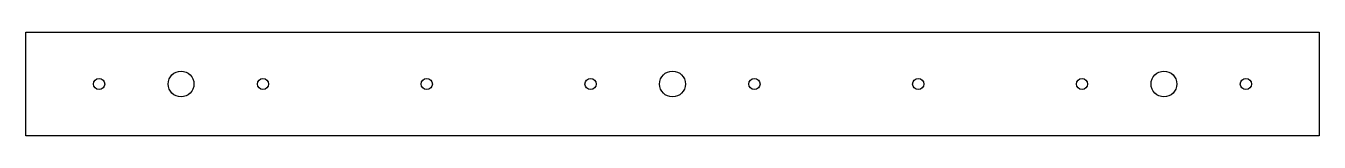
# Model space of a CAD drawing. Header units: millimetres. Extents: x -75 to 75, y -6 to 6.
import ezdxf

# ---------------------------------------------------------------- set-up
doc = ezdxf.new("R2010")
doc.units = ezdxf.units.MM

msp = doc.modelspace()

# ---------------------------------------------------------------- linework, layer by layer
msp.add_lwpolyline([(-75, 6), (75, 6), (75, -6), (-75, -6)], close=True)
for centre, radius in [((-57, 0), 1.5), ((0, 0), 1.5), ((-66.5, 0), 0.65), ((-47.5, 0), 0.65), ((-28.5, 0), 0.65), ((-9.5, 0), 0.65), ((9.5, 0), 0.65), ((28.5, 0), 0.65), ((47.5, 0), 0.65), ((57, 0), 1.5), ((66.5, 0), 0.65)]:
    msp.add_circle(centre, radius)

doc.saveas('drawing.dxf')
